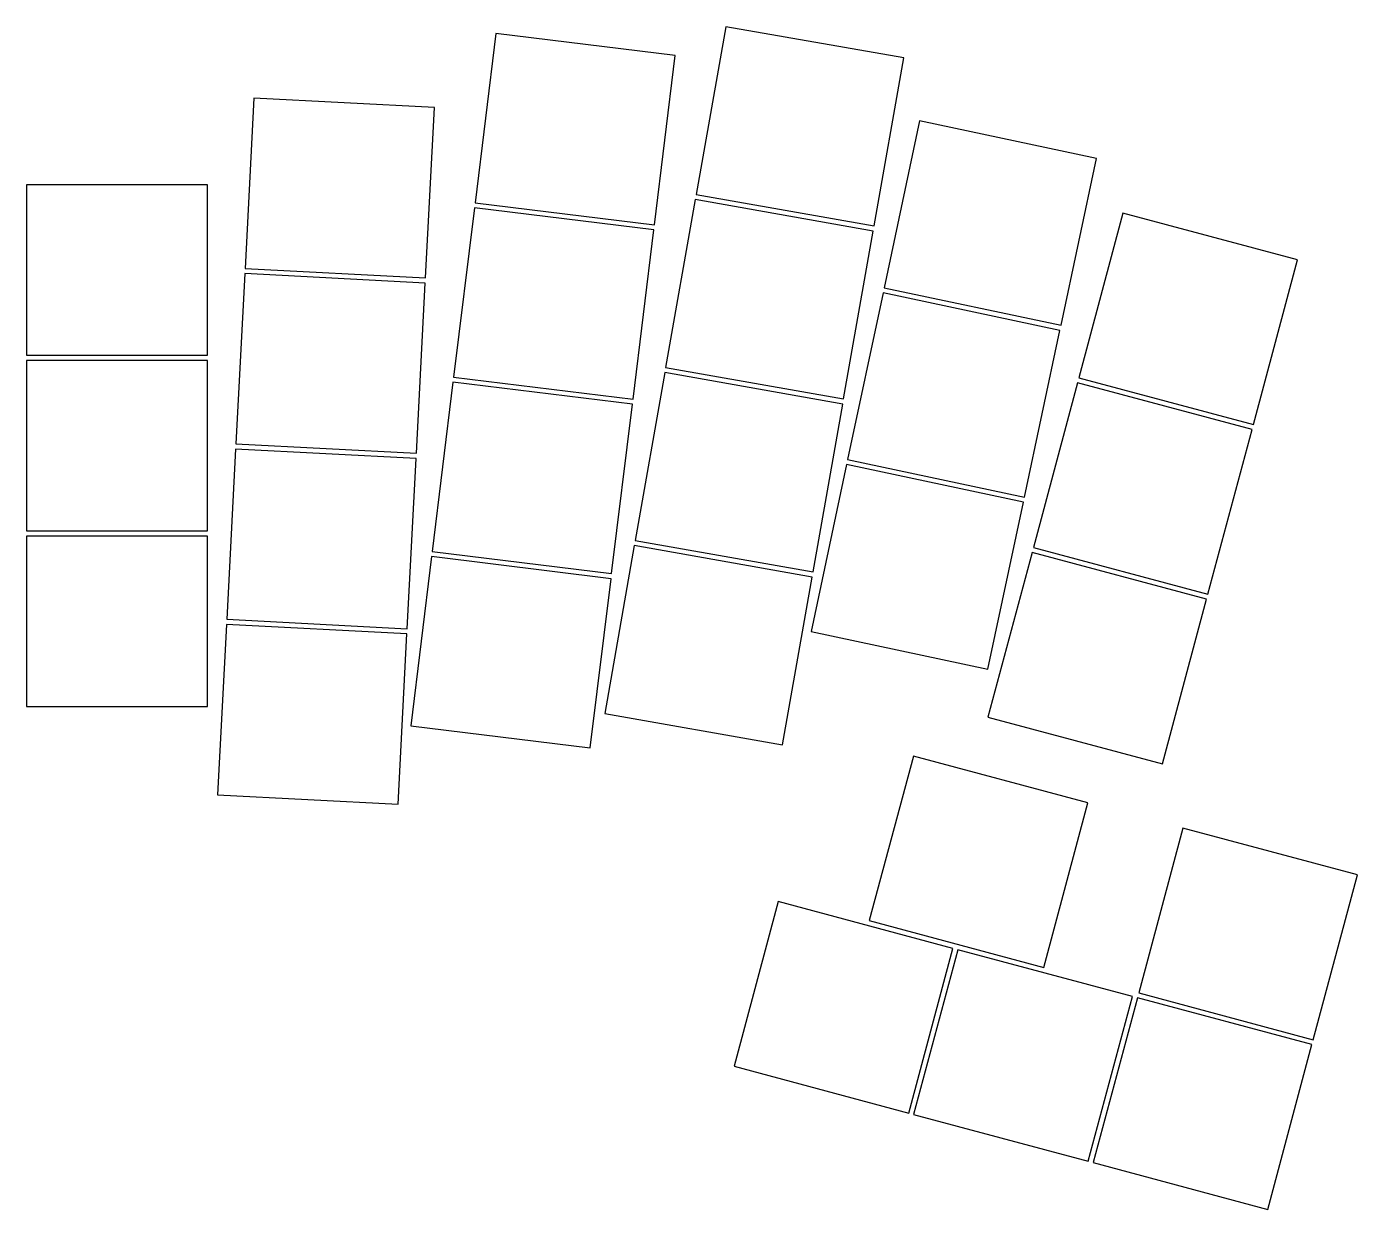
# Model space of a CAD drawing. Header units: millimetres. Extents: x 141 to 270, y -190 to -75.
import ezdxf

# ---------------------------------------------------------------- set-up
doc = ezdxf.new("R2010")
doc.units = ezdxf.units.MM

msp = doc.modelspace()

# ---------------------------------------------------------------- linework, layer by layer
at = {"linetype": 'CONTINUOUS'}
for p, q in [((208.94, -75.46), (206.07, -91.7)), ((226.17, -78.49), (208.94, -75.46)), ((186.68, -76.12), (184.67, -92.5)), ((204.05, -78.26), (186.68, -76.12)), ((202.04, -94.63), (204.05, -78.26)), ((223.31, -94.74), (226.17, -78.49)), ((163.26, -82.37), (162.4, -98.85)), ((180.74, -83.29), (163.26, -82.37)), ((179.88, -99.77), (180.74, -83.29)), ((227.71, -84.58), (224.28, -100.72)), ((244.83, -88.22), (227.71, -84.58)), ((241.4, -104.36), (244.83, -88.22)), ((158.75, -90.75), (141.25, -90.75)), ((141.25, -90.75), (141.25, -107.25)), ((158.75, -107.25), (158.75, -90.75)), ((184.67, -92.5), (202.04, -94.63)), ((205.98, -92.2), (203.12, -108.45)), ((223.22, -95.24), (205.98, -92.2)), ((206.07, -91.7), (223.31, -94.74)), ((184.6, -93), (182.59, -109.37)), ((201.97, -95.13), (184.6, -93)), ((247.4, -93.5), (243.13, -109.43)), ((264.3, -98.03), (247.4, -93.5)), ((199.96, -111.51), (201.97, -95.13)), ((220.35, -111.49), (223.22, -95.24)), ((162.4, -98.85), (179.88, -99.77)), ((260.03, -113.96), (264.3, -98.03)), ((162.37, -99.35), (161.51, -115.83)), ((179.85, -100.27), (162.37, -99.35)), ((178.99, -116.74), (179.85, -100.27)), ((224.18, -101.21), (220.74, -117.35)), ((241.29, -104.85), (224.18, -101.21)), ((224.28, -100.72), (241.4, -104.36)), ((237.86, -120.99), (241.29, -104.85)), ((141.25, -107.25), (158.75, -107.25)), ((158.75, -107.75), (141.25, -107.75)), ((141.25, -107.75), (141.25, -124.25)), ((158.75, -124.25), (158.75, -107.75)), ((182.59, -109.37), (199.96, -111.51)), ((203.03, -108.94), (200.17, -125.19)), ((220.27, -111.98), (203.03, -108.94)), ((203.12, -108.45), (220.35, -111.49)), ((243.13, -109.43), (260.03, -113.96)), ((182.53, -109.87), (180.52, -126.25)), ((199.9, -112), (182.53, -109.87)), ((243, -109.92), (238.73, -125.85)), ((259.9, -114.45), (243, -109.92)), ((197.89, -128.38), (199.9, -112)), ((217.4, -128.23), (220.27, -111.98)), ((255.63, -130.38), (259.9, -114.45)), ((161.51, -115.83), (178.99, -116.74)), ((161.48, -116.33), (160.62, -132.8)), ((178.96, -117.24), (161.48, -116.33)), ((178.1, -133.72), (178.96, -117.24)), ((220.64, -117.84), (217.21, -133.98)), ((237.76, -121.48), (220.64, -117.84)), ((220.74, -117.35), (237.86, -120.99)), ((234.33, -137.62), (237.76, -121.48)), ((141.25, -124.25), (158.75, -124.25)), ((158.75, -124.75), (141.25, -124.75)), ((141.25, -124.75), (141.25, -141.25)), ((158.75, -141.25), (158.75, -124.75)), ((180.52, -126.25), (197.89, -128.38)), ((200.08, -125.68), (197.22, -141.93)), ((217.31, -128.72), (200.08, -125.68)), ((200.17, -125.19), (217.4, -128.23)), ((238.73, -125.85), (255.63, -130.38)), ((180.46, -126.74), (178.45, -143.12)), ((197.83, -128.88), (180.46, -126.74)), ((238.6, -126.34), (234.33, -142.28)), ((255.5, -130.87), (238.6, -126.34)), ((214.45, -144.97), (217.31, -128.72)), ((195.82, -145.25), (197.83, -128.88)), ((251.23, -146.8), (255.5, -130.87)), ((160.59, -133.3), (159.73, -149.78)), ((178.07, -134.22), (160.59, -133.3)), ((160.62, -132.8), (178.1, -133.72)), ((217.21, -133.98), (234.33, -137.62)), ((177.21, -150.7), (178.07, -134.22)), ((141.25, -141.25), (158.75, -141.25)), ((197.22, -141.93), (214.45, -144.97)), ((234.33, -142.28), (251.23, -146.8)), ((178.45, -143.12), (195.82, -145.25)), ((227.11, -146.04), (222.84, -161.97)), ((244.01, -150.56), (227.11, -146.04)), ((159.73, -149.78), (177.21, -150.7)), ((239.74, -166.5), (244.01, -150.56)), ((253.19, -153.02), (248.92, -168.96)), ((270.09, -157.55), (253.19, -153.02)), ((265.82, -173.49), (270.09, -157.55)), ((214.02, -160.13), (209.75, -176.06)), ((230.92, -164.66), (214.02, -160.13)), ((222.84, -161.97), (239.74, -166.5)), ((226.65, -180.59), (230.92, -164.66)), ((231.4, -164.79), (227.13, -180.72)), ((248.31, -169.31), (231.4, -164.79)), ((244.04, -185.25), (248.31, -169.31)), ((248.79, -169.44), (244.52, -185.38)), ((265.69, -173.97), (248.79, -169.44)), ((248.92, -168.96), (265.82, -173.49)), ((261.42, -189.91), (265.69, -173.97)), ((209.75, -176.06), (226.65, -180.59)), ((227.13, -180.72), (244.04, -185.25)), ((244.52, -185.38), (261.42, -189.91))]:
    msp.add_line(p, q, dxfattribs=at)

doc.saveas('drawing.dxf')
